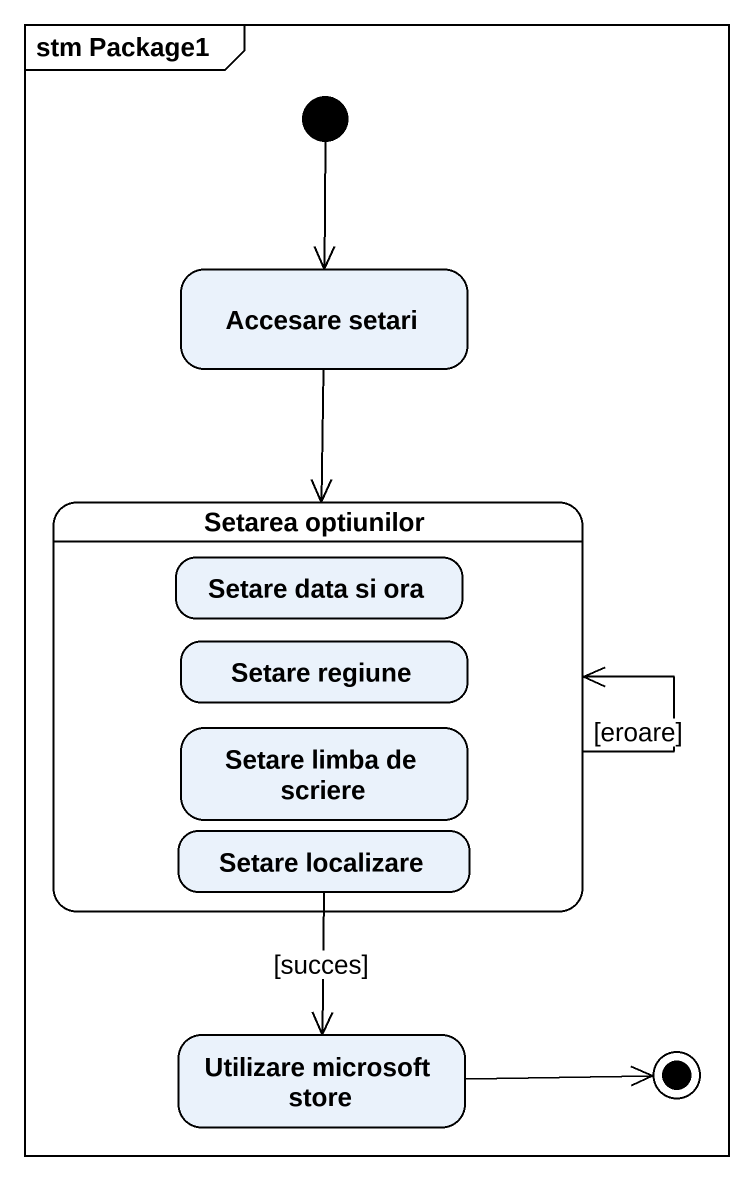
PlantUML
@startuml
mainframe stm Package1
hide empty description
state "Accesare setari" as Accesare_setari
state "Setarea optiunilor" as Setarea_optiunilor {
  state "Setare data si ora" as Setare_data_si_ora
  state "Setare regiune" as Setare_regiune
  state "Setare limba de scriere" as Setare_limba_de_scriere
  state "Setare localizare" as Setare_localizare
}
state "Utilizare microsoft store" as Utilizare_microsoft_store
[*] --> Accesare_setari
Accesare_setari --> Setarea_optiunilor
Setarea_optiunilor --> Setarea_optiunilor : [eroare]
Setare_localizare --> Utilizare_microsoft_store : [succes]
Utilizare_microsoft_store -right-> [*]
@enduml
